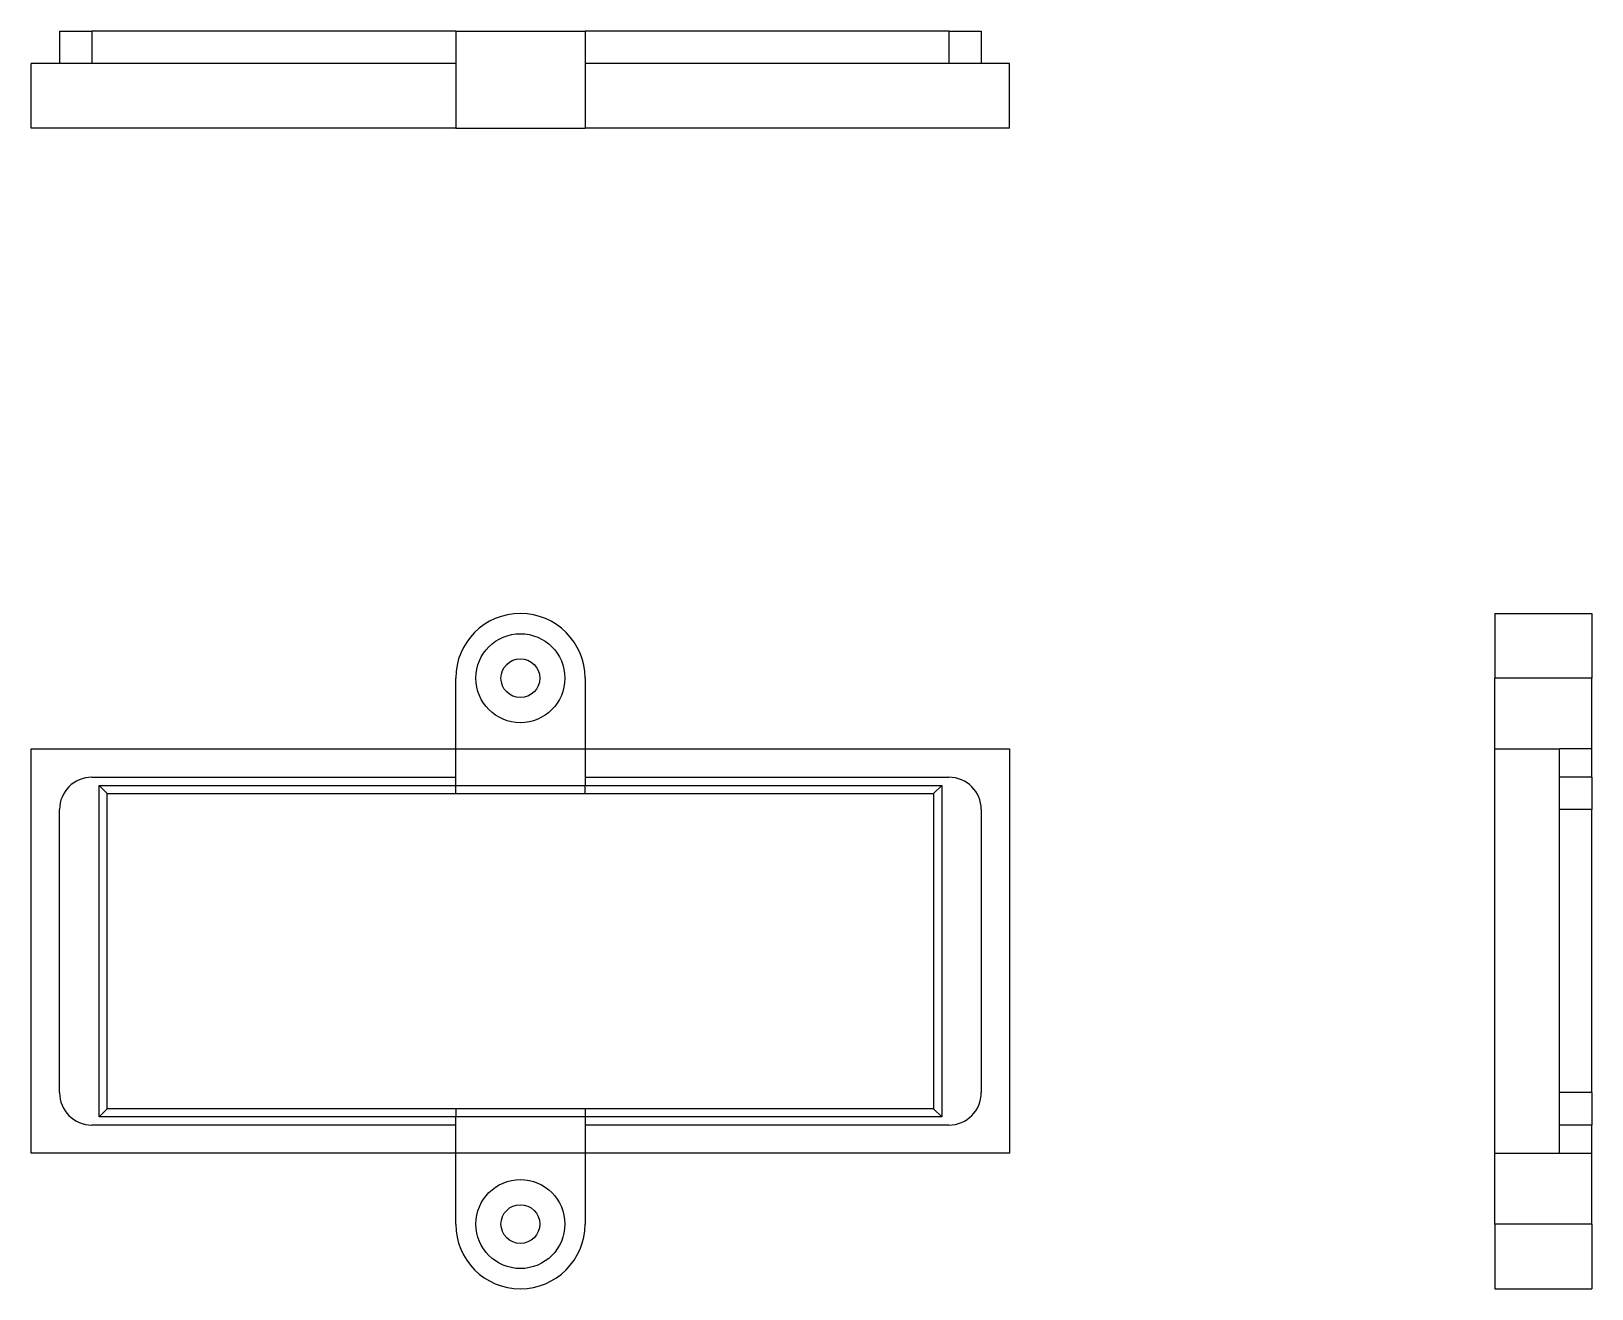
# Model space of a CAD drawing. Extents: x 86.6 to 183.1, y 86.7 to 164.4.
import ezdxf

# ---------------------------------------------------------------- set-up
doc = ezdxf.new("R2010")
doc.units = 0
for name, color, linetype in [('ProjItem', 7, 'CONTINUOUS'), ('ProjItem001', 7, 'CONTINUOUS'), ('ProjItem002', 7, 'CONTINUOUS')]:
    doc.layers.add(name, color=color, linetype=linetype)

msp = doc.modelspace()

# ---------------------------------------------------------------- linework, layer by layer
at = {"layer": 'ProjItem'}
for p, q in [((112.857, 120.031), (112.857, 124.406)), ((120.857, 124.406), (120.857, 120.031)), ((86.6072, 95.0314), (86.6072, 120.031)), ((86.6072, 120.031), (112.857, 120.031)), ((112.857, 118.281), (112.857, 120.031)), ((112.857, 120.031), (120.857, 120.031)), ((120.857, 120.031), (147.107, 120.031)), ((120.857, 120.031), (120.857, 118.281)), ((147.107, 120.031), (147.107, 95.0314)), ((90.3572, 118.281), (112.857, 118.281)), ((90.8072, 97.2814), (90.8072, 117.781)), ((91.3072, 117.281), (90.8072, 117.781)), ((90.8072, 117.781), (112.857, 117.781)), ((112.857, 117.781), (112.857, 118.281)), ((112.857, 117.781), (120.857, 117.781)), ((112.857, 117.281), (112.857, 117.781)), ((120.857, 118.281), (120.857, 117.781)), ((120.857, 118.281), (143.357, 118.281)), ((120.857, 117.781), (142.907, 117.781)), ((120.857, 117.281), (120.857, 117.781)), ((142.907, 117.781), (142.407, 117.281)), ((142.907, 117.781), (142.907, 97.2814)), ((91.3072, 97.7814), (91.3072, 117.281)), ((91.3072, 117.281), (112.857, 117.281)), ((112.857, 117.281), (120.857, 117.281)), ((120.857, 117.281), (142.407, 117.281)), ((142.407, 117.281), (142.407, 97.7814)), ((88.3572, 98.7814), (88.3572, 116.281)), ((145.357, 116.281), (145.357, 98.7814)), ((91.3072, 97.7814), (90.8072, 97.2814)), ((112.857, 97.7814), (91.3072, 97.7814)), ((120.857, 97.7814), (112.857, 97.7814)), ((112.857, 97.7814), (112.857, 97.2814)), ((142.407, 97.7814), (120.857, 97.7814)), ((120.857, 97.7814), (120.857, 97.2814)), ((142.407, 97.7814), (142.907, 97.2814)), ((112.857, 96.7814), (90.3572, 96.7814)), ((112.857, 97.2814), (90.8072, 97.2814)), ((120.857, 97.2814), (112.857, 97.2814)), ((112.857, 96.7814), (112.857, 97.2814)), ((112.857, 95.0314), (112.857, 96.7814)), ((142.907, 97.2814), (120.857, 97.2814)), ((120.857, 97.2814), (120.857, 96.7814)), ((120.857, 96.7814), (120.857, 95.0314)), ((143.357, 96.7814), (120.857, 96.7814)), ((112.857, 95.0314), (86.6072, 95.0314)), ((112.857, 90.6564), (112.857, 95.0314)), ((120.857, 95.0314), (112.857, 95.0314)), ((147.107, 95.0314), (120.857, 95.0314)), ((120.857, 95.0314), (120.857, 90.6564))]:
    msp.add_line(p, q, dxfattribs=at)
for centre, radius in [((116.857, 124.406), 2.75), ((116.857, 124.406), 1.2), ((116.857, 90.6564), 2.75), ((116.857, 90.6564), 1.2)]:
    msp.add_circle(centre, radius, dxfattribs=at)
for centre, radius, start, end in [((116.857, 124.406), 4, 0, 180), ((90.3572, 116.281), 2, 90, 180), ((143.357, 116.281), 2, 0, 90), ((90.3572, 98.7814), 2, 180, -90), ((143.357, 98.7814), 2, -90, 0), ((116.857, 90.6564), 4, 180, 0)]:
    msp.add_arc(centre, radius, start, end, dxfattribs=at)
at = {"layer": 'ProjItem001'}
for p, q in [((88.3572, 164.406), (88.3572, 162.406)), ((112.857, 164.406), (90.3572, 164.406)), ((90.3572, 164.406), (90.3572, 162.406)), ((112.857, 164.406), (112.857, 158.406)), ((120.857, 164.406), (120.857, 158.406)), ((143.357, 164.406), (120.857, 164.406)), ((143.357, 164.406), (143.357, 162.406)), ((145.357, 164.406), (145.357, 162.406)), ((86.6072, 158.406), (86.6072, 162.406)), ((112.857, 162.406), (86.6072, 162.406)), ((147.107, 162.406), (120.857, 162.406)), ((147.107, 158.406), (147.107, 162.406)), ((112.857, 158.406), (86.6072, 158.406)), ((147.107, 158.406), (120.857, 158.406))]:
    msp.add_line(p, q, dxfattribs=at)
for points, degree, knots in [([(88.3572, 164.406), (88.3634, 164.406), (88.3697, 164.406), (88.3885, 164.406), (88.4073, 164.406), (88.4383, 164.406), (88.4694, 164.406), (88.5123, 164.406), (88.5552, 164.406), (88.6095, 164.406), (88.6637, 164.406), (88.7286, 164.406), (88.7935, 164.406), (88.8682, 164.406), (88.9429, 164.406), (89.0266, 164.406), (89.1102, 164.406), (89.2016, 164.406), (89.2931, 164.406), (89.3912, 164.406), (89.4894, 164.406), (89.593, 164.406), (89.6966, 164.406), (89.8044, 164.406), (89.9121, 164.406), (90.1324, 164.406), (90.3572, 164.406)], 2, [3.14159, 3.14159, 3.14159, 3.25379, 3.25379, 3.36599, 3.36599, 3.47819, 3.47819, 3.59039, 3.59039, 3.70259, 3.70259, 3.81479, 3.81479, 3.92699, 3.92699, 4.03919, 4.03919, 4.15139, 4.15139, 4.26359, 4.26359, 4.37579, 4.37579, 4.48799, 4.48799, 4.71239, 4.71239, 4.71239]), ([(143.357, 164.406), (143.582, 164.406), (143.804, 164.406), (144.018, 164.406), (144.087, 164.406), (144.156, 164.406), (144.225, 164.406), (144.29, 164.406), (144.356, 164.406), (144.421, 164.406), (144.482, 164.406), (144.543, 164.406), (144.604, 164.406), (144.66, 164.406), (144.716, 164.406), (144.771, 164.406), (144.821, 164.406), (144.871, 164.406), (144.921, 164.406), (144.964, 164.406), (145.007, 164.406), (145.051, 164.406), (145.087, 164.406), (145.123, 164.406), (145.159, 164.406), (145.188, 164.406), (145.216, 164.406), (145.245, 164.406), (145.266, 164.406), (145.286, 164.406), (145.307, 164.406), (145.32, 164.406), (145.332, 164.406), (145.345, 164.406), (145.349, 164.406), (145.353, 164.406), (145.357, 164.406)], 3, [4.71239, 4.71239, 4.71239, 4.71239, 5.04899, 5.04899, 5.04899, 5.16119, 5.16119, 5.16119, 5.27339, 5.27339, 5.27339, 5.38559, 5.38559, 5.38559, 5.49779, 5.49779, 5.49779, 5.60999, 5.60999, 5.60999, 5.72219, 5.72219, 5.72219, 5.83439, 5.83439, 5.83439, 5.94659, 5.94659, 5.94659, 6.05879, 6.05879, 6.05879, 6.17099, 6.17099, 6.17099, 6.28319, 6.28319, 6.28319, 6.28319])]:
    msp.add_open_spline(points, degree=degree, knots=knots, dxfattribs=at)
for points in [[(112.857, 164.406), (112.957, 164.406), (113.253, 164.406), (113.73, 164.406), (114.363, 164.406), (115.122, 164.406), (115.967, 164.406), (116.857, 164.406), (117.747, 164.406), (118.593, 164.406), (119.351, 164.406), (119.984, 164.406), (120.461, 164.406), (120.757, 164.406), (120.857, 164.406)], [(112.857, 158.406), (112.957, 158.406), (113.253, 158.406), (113.73, 158.406), (114.363, 158.406), (115.122, 158.406), (115.967, 158.406), (116.857, 158.406), (117.747, 158.406), (118.593, 158.406), (119.351, 158.406), (119.984, 158.406), (120.461, 158.406), (120.757, 158.406), (120.857, 158.406)]]:
    msp.add_open_spline(points, degree=1, dxfattribs=at)
at = {"layer": 'ProjItem002'}
for p, q in [((177.107, 128.406), (183.107, 128.406)), ((177.107, 120.031), (177.107, 124.406)), ((183.107, 124.406), (177.107, 124.406)), ((183.107, 120.031), (183.107, 124.406)), ((177.107, 95.0314), (177.107, 120.031)), ((177.107, 120.031), (181.107, 120.031)), ((181.107, 95.0314), (181.107, 120.031)), ((183.107, 120.031), (181.107, 120.031)), ((183.107, 118.281), (183.107, 120.031)), ((183.107, 118.281), (181.107, 118.281)), ((183.107, 116.281), (181.107, 116.281)), ((183.107, 98.7814), (183.107, 116.281)), ((183.107, 98.7814), (181.107, 98.7814)), ((183.107, 96.7814), (181.107, 96.7814)), ((183.107, 95.0314), (183.107, 96.7814)), ((177.107, 95.0314), (181.107, 95.0314)), ((177.107, 90.6564), (177.107, 95.0314)), ((181.107, 95.0314), (183.107, 95.0314)), ((183.107, 90.6564), (183.107, 95.0314)), ((183.107, 90.6564), (177.107, 90.6564)), ((177.107, 86.6564), (183.107, 86.6564))]:
    msp.add_line(p, q, dxfattribs=at)
for points, degree, knots in [([(177.107, 128.406), (177.107, 128.394), (177.107, 128.381), (177.107, 128.344), (177.107, 128.306), (177.107, 128.244), (177.107, 128.182), (177.107, 128.096), (177.107, 128.01), (177.107, 127.902), (177.107, 127.793), (177.107, 127.664), (177.107, 127.534), (177.107, 127.384), (177.107, 127.235), (177.107, 127.068), (177.107, 126.9), (177.107, 126.717), (177.107, 126.535), (177.107, 126.338), (177.107, 126.142), (177.107, 125.935), (177.107, 125.728), (177.107, 125.512), (177.107, 125.297), (177.107, 124.856), (177.107, 124.406)], 2, [1.5708, 1.5708, 1.5708, 1.683, 1.683, 1.7952, 1.7952, 1.9074, 1.9074, 2.0196, 2.0196, 2.1318, 2.1318, 2.24399, 2.24399, 2.35619, 2.35619, 2.46839, 2.46839, 2.58059, 2.58059, 2.69279, 2.69279, 2.80499, 2.80499, 2.91719, 2.91719, 3.14159, 3.14159, 3.14159]), ([(183.107, 128.406), (183.107, 128.394), (183.107, 128.381), (183.107, 128.344), (183.107, 128.306), (183.107, 128.244), (183.107, 128.182), (183.107, 128.096), (183.107, 128.01), (183.107, 127.902), (183.107, 127.793), (183.107, 127.664), (183.107, 127.534), (183.107, 127.384), (183.107, 127.235), (183.107, 127.068), (183.107, 126.9), (183.107, 126.717), (183.107, 126.535), (183.107, 126.338), (183.107, 126.142), (183.107, 125.935), (183.107, 125.728), (183.107, 125.512), (183.107, 125.297), (183.107, 124.856), (183.107, 124.406)], 2, [1.5708, 1.5708, 1.5708, 1.683, 1.683, 1.7952, 1.7952, 1.9074, 1.9074, 2.0196, 2.0196, 2.1318, 2.1318, 2.24399, 2.24399, 2.35619, 2.35619, 2.46839, 2.46839, 2.58059, 2.58059, 2.69279, 2.69279, 2.80499, 2.80499, 2.91719, 2.91719, 3.14159, 3.14159, 3.14159]), ([(183.107, 118.281), (183.107, 118.275), (183.107, 118.269), (183.107, 118.25), (183.107, 118.231), (183.107, 118.2), (183.107, 118.169), (183.107, 118.126), (183.107, 118.083), (183.107, 118.029), (183.107, 117.975), (183.107, 117.91), (183.107, 117.845), (183.107, 117.77), (183.107, 117.696), (183.107, 117.612), (183.107, 117.528), (183.107, 117.437), (183.107, 117.345), (183.107, 117.247), (183.107, 117.149), (183.107, 117.046), (183.107, 116.942), (183.107, 116.834), (183.107, 116.726), (183.107, 116.506), (183.107, 116.281)], 2, [1.5708, 1.5708, 1.5708, 1.683, 1.683, 1.7952, 1.7952, 1.9074, 1.9074, 2.0196, 2.0196, 2.1318, 2.1318, 2.24399, 2.24399, 2.35619, 2.35619, 2.46839, 2.46839, 2.58059, 2.58059, 2.69279, 2.69279, 2.80499, 2.80499, 2.91719, 2.91719, 3.14159, 3.14159, 3.14159]), ([(183.107, 98.7814), (183.107, 98.5567), (183.107, 98.3341), (183.107, 98.1209), (183.107, 98.0518), (183.107, 97.9827), (183.107, 97.9137), (183.107, 97.8482), (183.107, 97.7828), (183.107, 97.7174), (183.107, 97.6564), (183.107, 97.5954), (183.107, 97.5344), (183.107, 97.4787), (183.107, 97.423), (183.107, 97.3672), (183.107, 97.3174), (183.107, 97.2676), (183.107, 97.2178), (183.107, 97.1745), (183.107, 97.1312), (183.107, 97.088), (183.107, 97.0518), (183.107, 97.0157), (183.107, 96.9795), (183.107, 96.9509), (183.107, 96.9223), (183.107, 96.8937), (183.107, 96.873), (183.107, 96.8523), (183.107, 96.8316), (183.107, 96.819), (183.107, 96.8065), (183.107, 96.794), (183.107, 96.7898), (183.107, 96.7856), (183.107, 96.7814)], 3, [3.14159, 3.14159, 3.14159, 3.14159, 3.47819, 3.47819, 3.47819, 3.59039, 3.59039, 3.59039, 3.70259, 3.70259, 3.70259, 3.81479, 3.81479, 3.81479, 3.92699, 3.92699, 3.92699, 4.03919, 4.03919, 4.03919, 4.15139, 4.15139, 4.15139, 4.26359, 4.26359, 4.26359, 4.37579, 4.37579, 4.37579, 4.48799, 4.48799, 4.48799, 4.60019, 4.60019, 4.60019, 4.71239, 4.71239, 4.71239, 4.71239])]:
    msp.add_open_spline(points, degree=degree, knots=knots, dxfattribs=at)
for points in [[(177.107, 90.6564), (177.107, 90.2086), (177.107, 89.7663), (177.107, 89.3353), (177.107, 88.9209), (177.107, 88.5283), (177.107, 88.1625), (177.107, 87.828), (177.107, 87.5291), (177.107, 87.2695), (177.107, 87.0526), (177.107, 86.8809), (177.107, 86.7567), (177.107, 86.6816), (177.107, 86.6564)], [(183.107, 90.6564), (183.107, 90.2086), (183.107, 89.7663), (183.107, 89.3353), (183.107, 88.9209), (183.107, 88.5283), (183.107, 88.1625), (183.107, 87.828), (183.107, 87.5291), (183.107, 87.2695), (183.107, 87.0526), (183.107, 86.8809), (183.107, 86.7567), (183.107, 86.6816), (183.107, 86.6564)]]:
    msp.add_open_spline(points, degree=1, dxfattribs=at)

doc.saveas('drawing.dxf')
